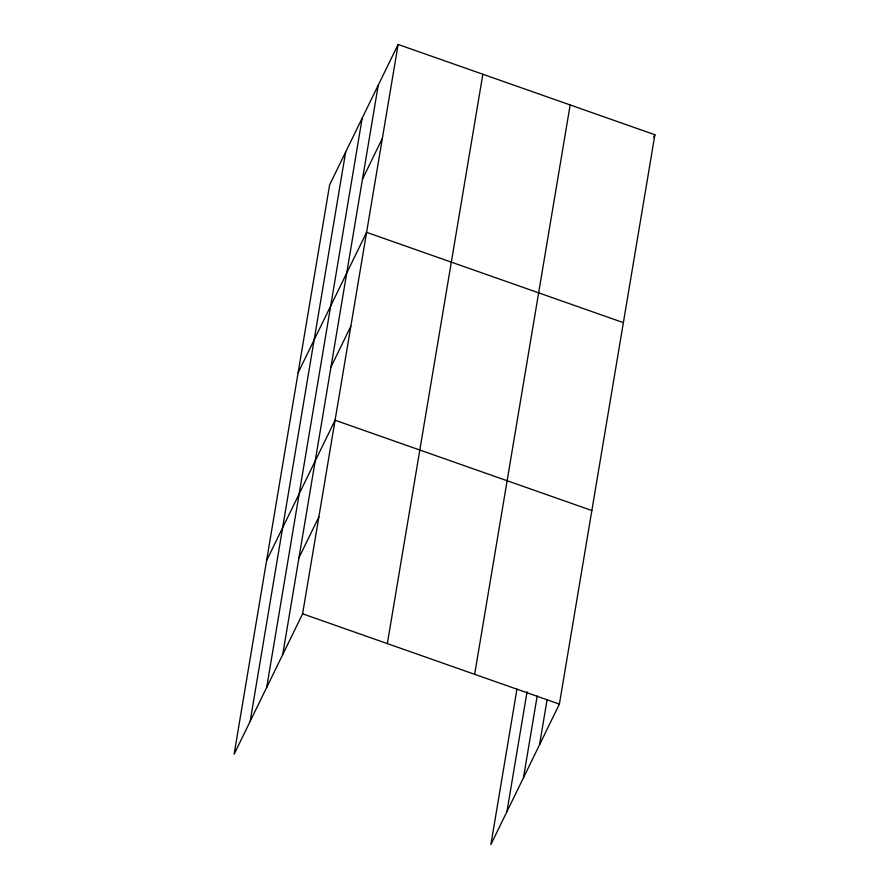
<?xml version="1.0" encoding="UTF-8"?>
<svg xmlns="http://www.w3.org/2000/svg" width="889" height="889" viewBox="0 0 889 889"><rect width="100%" height="100%" fill="white"/><g stroke="black" fill="none" stroke-linecap="round" stroke-linejoin="round"><path stroke-width="1.33" d="M250.153 721.346L345.665 151.986M266.689 687.441L362.201 118.081M282.735 654.537L378.247 85.177M398.116 44.45L329.619 184.89L234.107 754.25L302.604 613.81L398.116 44.45L654.893 134.75L559.381 704.11L490.884 844.55L516.954 689.142M387.337 643.614L482.849 74.254M474.648 674.318L570.16 104.958M506.941 811.646L527.066 691.675M523.477 777.742L537.189 695.943M539.523 744.838L547.068 699.854M362.49 179.122L382.348 138.395M298.104 372.769L366.59 232.34L623.378 322.64M330.975 367.013L350.833 326.285M266.578 560.659L335.075 420.23L591.852 510.53M298.971 557.747L318.84 517.02M653.693 137.217L654.893 134.75M302.604 613.81L559.381 704.11"/></g></svg>
